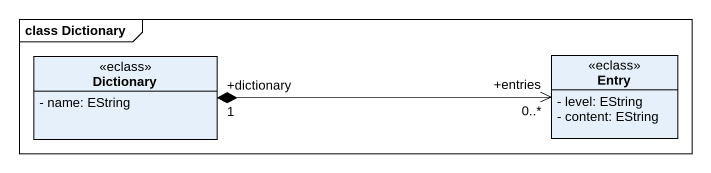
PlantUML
@startuml
mainframe class Dictionary
hide circle
hide empty members
skinparam classAttributeIconSize 0
class Dictionary <<eclass>> {
  - name: EString
}
class Entry <<eclass>> {
  - level: EString
  - content: EString
}
Entry "+entries\n0..*" <-left-* "+dictionary\n1" Dictionary
@enduml
